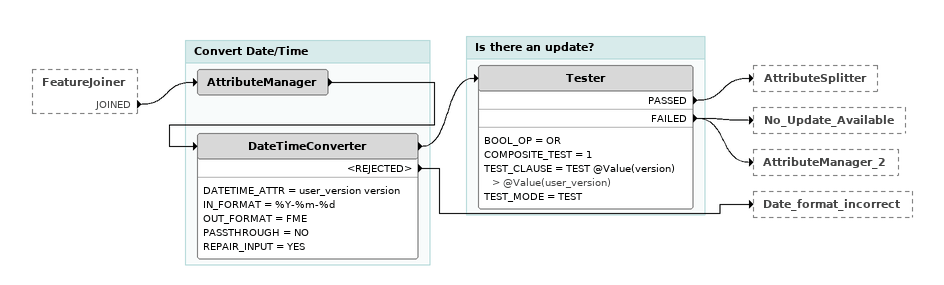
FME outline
FeatureJoiner [outside]
    JOINED -> AttributeManager

Bookmark: Convert Date/Time
AttributeManager
    -> DateTimeConverter
DateTimeConverter
    DATETIME_ATTR = user_version version
    IN_FORMAT = %Y-%m-%d
    OUT_FORMAT = FME
    PASSTHROUGH = NO
    REPAIR_INPUT = YES
    -> Tester
    <REJECTED> -> Date_format_incorrect

Bookmark: Is there an update?
Tester
    BOOL_OP = OR
    COMPOSITE_TEST = 1
    TEST_CLAUSE = TEST @Value(version) > @Value(user_version)
    TEST_MODE = TEST
    PASSED -> AttributeSplitter
    FAILED -> No_Update_Available
    FAILED -> AttributeManager_2
